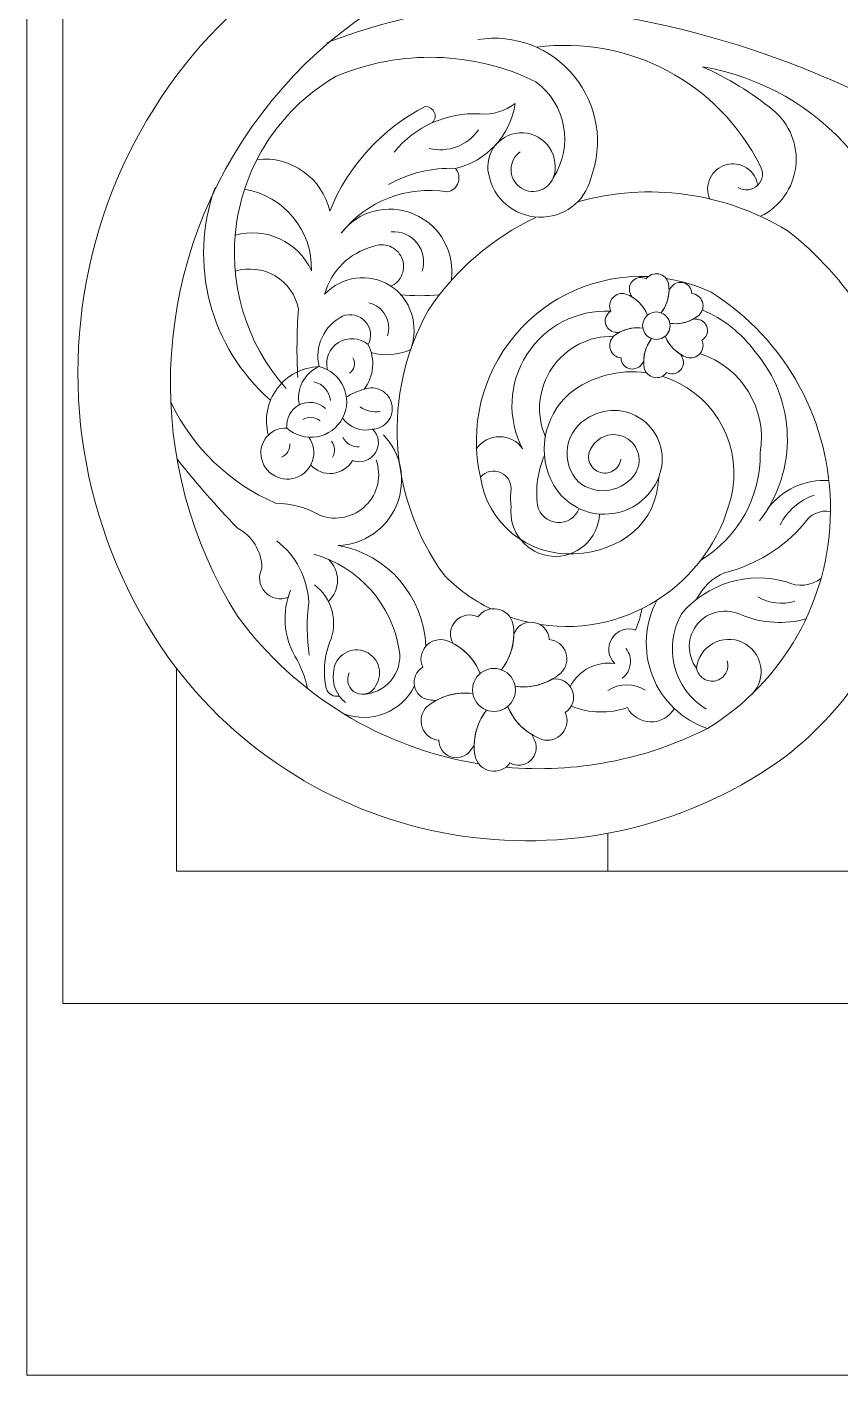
# Model space of a CAD drawing. Header units: millimetres. Extents: x 4874 to 5118, y 2699 to 2963.
# Drawn here: x 4873.8 to 4919.3, y 2841.1 to 2916.5 of the extents above; entities that cross this region are included whole.
import ezdxf

# ---------------------------------------------------------------- set-up
doc = ezdxf.new("R2010")
doc.units = ezdxf.units.MM
doc.header["$MEASUREMENT"] = 0
doc.layers.add('SITARA ALL', color=18, linetype='Continuous', true_color=0x000000)

msp = doc.modelspace()

# ---------------------------------------------------------------- linework, layer by layer
at = {"layer": 'SITARA ALL', "lineweight": 9}
for points, knots in [([(4873.813, 2963.139), (4873.813, 2963.139), (5117.813, 2963.139), (5117.813, 2963.139), (5117.813, 2963.139), (5117.813, 2841.139), (5117.813, 2841.139), (5117.813, 2841.139), (4873.813, 2841.139), (4873.813, 2841.139), (4873.813, 2841.139), (4873.813, 2963.139), (4873.813, 2963.139)], [0, 0, 0, 0, 0.25, 0.25, 0.25, 0.5, 0.5, 0.5, 0.75, 0.75, 0.75, 1, 1, 1, 1]), ([(5072.186, 2894.156), (5072.186, 2894.156), (5072.186, 2892.646), (5072.186, 2892.646), (5072.186, 2892.646), (5075.813, 2892.646), (5075.813, 2892.646), (5075.813, 2892.646), (5075.813, 2961.139), (5075.813, 2961.139), (5075.813, 2961.139), (4875.813, 2961.139), (4875.813, 2961.139), (4875.813, 2961.139), (4875.813, 2953.741), (4875.813, 2953.741), (4875.813, 2953.741), (4891.894, 2953.741), (4891.894, 2953.741)], [0, 0, 0, 0, 0.142857, 0.142857, 0.142857, 0.285714, 0.285714, 0.285714, 0.428571, 0.428571, 0.428571, 0.571429, 0.571429, 0.571429, 0.714286, 0.714286, 0.714286, 1, 1, 1, 1]), ([(4879.44, 2928.902), (4879.44, 2928.902), (4879.44, 2930.412), (4879.44, 2930.412), (4879.44, 2930.412), (4875.813, 2930.412), (4875.813, 2930.412), (4875.813, 2930.412), (4875.813, 2861.919), (4875.813, 2861.919), (4875.813, 2861.919), (5075.813, 2861.919), (5075.813, 2861.919), (5075.813, 2861.919), (5075.813, 2869.317), (5075.813, 2869.317), (5075.813, 2869.317), (5059.731, 2869.317), (5059.731, 2869.317)], [0, 0, 0, 0, 0.142857, 0.142857, 0.142857, 0.285714, 0.285714, 0.285714, 0.428571, 0.428571, 0.428571, 0.571429, 0.571429, 0.571429, 0.714286, 0.714286, 0.714286, 1, 1, 1, 1]), ([(5018.087, 2881.357), (5020.355, 2881.528), (5022.512, 2882.398), (5024.262, 2883.85), (5020.898, 2877.824), (5014.62, 2873.996), (5007.724, 2873.757), (4991.605, 2872.917), (4975.921, 2879.21), (4964.845, 2890.95), (4954.211, 2901.262), (4942.696, 2910.62), (4930.429, 2918.921), (4918.771, 2926.271), (4904.234, 2927.348), (4891.626, 2921.786), (4884.523, 2918.112), (4879.356, 2911.546), (4877.457, 2903.778), (4875.558, 2896.01), (4877.085, 2887.838), (4881.691, 2881.302), (4889.586, 2870.325), (4904.813, 2867.718), (4915.888, 2875.473), (4919.538, 2878.136), (4922.09, 2882.035), (4923.068, 2886.445)], [0, 0, 0, 0, 0.1, 0.1, 0.1, 0.2, 0.2, 0.2, 0.3, 0.3, 0.3, 0.4, 0.4, 0.4, 0.5, 0.5, 0.5, 0.6, 0.6, 0.6, 0.7, 0.7, 0.7, 0.8, 0.8, 0.8, 1, 1, 1, 1]), ([(4971.325, 2880.675), (4960.161, 2889.918), (4949.104, 2899.292), (4938.157, 2908.792), (4930.753, 2915.235), (4921.69, 2919.462), (4911.994, 2920.989), (4902.211, 2923.079), (4892.126, 2919.112), (4886.388, 2910.917), (4880.65, 2902.721), (4880.279, 2892.036), (4885.589, 2883.558), (4888.835, 2879.151), (4893.674, 2876.191), (4899.076, 2875.312)], [0, 0, 0, 0, 0.166667, 0.166667, 0.166667, 0.333333, 0.333333, 0.333333, 0.5, 0.5, 0.5, 0.666667, 0.666667, 0.666667, 1, 1, 1, 1]), ([(4928.839, 2907.782), (4921.745, 2912.976), (4913.46, 2916.297), (4904.741, 2917.438), (4899.946, 2918.034), (4895.08, 2917.409), (4890.59, 2915.621)], [0, 0, 0, 0, 0.333333, 0.333333, 0.333333, 1, 1, 1, 1]), ([(4903.245, 2908.074), (4903.443, 2908.635), (4903.366, 2909.257), (4903.036, 2909.751), (4902.706, 2910.246), (4902.166, 2910.556), (4901.572, 2910.588), (4900.978, 2910.62), (4900.404, 2910.37), (4900.023, 2909.914), (4899.641, 2909.458), (4899.496, 2908.852), (4899.633, 2908.274), (4899.884, 2906.914), (4901.051, 2905.916), (4902.433, 2905.879), (4903.815, 2905.842), (4905.014, 2906.7), (4905.337, 2908.044), (4906.075, 2909.974), (4905.724, 2912.151), (4904.418, 2913.752), (4903.112, 2915.353), (4901.071, 2916.137), (4899.032, 2915.801)], [0, 0, 0, 0, 0.111111, 0.111111, 0.111111, 0.222222, 0.222222, 0.222222, 0.333333, 0.333333, 0.333333, 0.444444, 0.444444, 0.444444, 0.555556, 0.555556, 0.555556, 0.666667, 0.666667, 0.666667, 0.777778, 0.777778, 0.777778, 1, 1, 1, 1]), ([(4913.592, 2907.528), (4913.944, 2907.315), (4914.396, 2907.372), (4914.684, 2907.666), (4914.972, 2907.96), (4915.03, 2908.397), (4914.809, 2908.744), (4912.487, 2913.4), (4907.469, 2916.064), (4902.312, 2915.373)], [0, 0, 0, 0, 0.25, 0.25, 0.25, 0.5, 0.5, 0.5, 1, 1, 1, 1]), ([(4901.395, 2909.528), (4901.082, 2909.303), (4900.892, 2908.943), (4900.884, 2908.558), (4900.876, 2908.172), (4901.048, 2907.807), (4901.352, 2907.569), (4901.655, 2907.331), (4902.053, 2907.249), (4902.426, 2907.349), (4902.798, 2907.449), (4903.101, 2907.716), (4903.245, 2908.074), (4904.383, 2909.842), (4903.961, 2912.186), (4902.276, 2913.442), (4898.771, 2915.154), (4894.7, 2915.268), (4891.107, 2913.751), (4888.135, 2912.033), (4886.097, 2909.067), (4885.556, 2905.678), (4885.016, 2902.289), (4886.017, 2898.852), (4888.307, 2896.296)], [0, 0, 0, 0, 0.111111, 0.111111, 0.111111, 0.222222, 0.222222, 0.222222, 0.333333, 0.333333, 0.333333, 0.444444, 0.444444, 0.444444, 0.555556, 0.555556, 0.555556, 0.666667, 0.666667, 0.666667, 0.777778, 0.777778, 0.777778, 1, 1, 1, 1]), ([(4914.837, 2905.921), (4915.924, 2906.454), (4916.665, 2907.503), (4916.804, 2908.705), (4916.944, 2909.907), (4916.471, 2911.091), (4915.535, 2911.858), (4914.336, 2912.835), (4913.012, 2913.648), (4911.598, 2914.276), (4918.262, 2913.167), (4923.168, 2907.42), (4923.232, 2900.665), (4923.321, 2900.479), (4923.331, 2900.265), (4923.258, 2900.072), (4923.186, 2899.878), (4923.037, 2899.723), (4922.848, 2899.641), (4922.659, 2899.559), (4922.444, 2899.558), (4922.254, 2899.638), (4922.064, 2899.717), (4921.914, 2899.872), (4921.84, 2900.065)], [0, 0, 0, 0, 0.111111, 0.111111, 0.111111, 0.222222, 0.222222, 0.222222, 0.333333, 0.333333, 0.333333, 0.444444, 0.444444, 0.444444, 0.555556, 0.555556, 0.555556, 0.666667, 0.666667, 0.666667, 0.777778, 0.777778, 0.777778, 1, 1, 1, 1]), ([(4896.495, 2911.16), (4896.642, 2911.318), (4896.68, 2911.549), (4896.59, 2911.745), (4896.5, 2911.941), (4896.304, 2912.063), (4896.089, 2912.055), (4893.661, 2910.813), (4891.765, 2908.737), (4890.747, 2906.208), (4890.325, 2908.071), (4888.571, 2909.318), (4886.673, 2909.1)], [0, 0, 0, 0, 0.2, 0.2, 0.2, 0.4, 0.4, 0.4, 0.6, 0.6, 0.6, 1, 1, 1, 1]), ([(4897.532, 2902.322), (4897.777, 2903.892), (4896.919, 2905.427), (4895.454, 2906.042), (4893.988, 2906.657), (4892.335, 2906.248), (4891.386, 2904.973), (4892.792, 2906.772), (4895.071, 2907.657), (4897.322, 2907.282), (4897.606, 2907.337), (4897.838, 2907.54), (4897.93, 2907.813), (4898.023, 2908.087), (4897.964, 2908.386), (4897.772, 2908.602), (4899.53, 2909.003), (4900.857, 2910.443), (4901.111, 2912.227), (4900.554, 2911.796), (4899.855, 2911.59), (4899.153, 2911.648), (4897.302, 2911.749), (4895.516, 2910.956), (4894.352, 2909.515)], [0, 0, 0, 0, 0.111111, 0.111111, 0.111111, 0.222222, 0.222222, 0.222222, 0.333333, 0.333333, 0.333333, 0.444444, 0.444444, 0.444444, 0.555556, 0.555556, 0.555556, 0.666667, 0.666667, 0.666667, 0.777778, 0.777778, 0.777778, 1, 1, 1, 1]), ([(4914.683, 2907.654), (4914.623, 2908.055), (4914.394, 2908.411), (4914.053, 2908.631), (4913.713, 2908.851), (4913.297, 2908.915), (4912.906, 2908.805), (4912.516, 2908.694), (4912.192, 2908.422), (4912.017, 2908.056), (4911.842, 2907.691), (4911.832, 2907.269), (4911.99, 2906.896)], [0, 0, 0, 0, 0.2, 0.2, 0.2, 0.4, 0.4, 0.4, 0.6, 0.6, 0.6, 1, 1, 1, 1]), ([(4920.606, 2900.433), (4919.461, 2902.231), (4918.016, 2903.819), (4916.332, 2905.127), (4912.812, 2907.263), (4908.567, 2907.844), (4904.602, 2906.731)], [0, 0, 0, 0, 0.333333, 0.333333, 0.333333, 1, 1, 1, 1]), ([(4885.977, 2907.439), (4888.186, 2907.068), (4889.783, 2905.122), (4889.722, 2902.883), (4888.981, 2904.507), (4887.168, 2905.348), (4885.451, 2904.861)], [0, 0, 0, 0, 0.333333, 0.333333, 0.333333, 1, 1, 1, 1]), ([(4902.262, 2905.856), (4899.82, 2904.701), (4897.739, 2902.903), (4896.242, 2900.653), (4893.663, 2895.984), (4893.994, 2890.254), (4897.098, 2885.917), (4897.862, 2885.12), (4898.759, 2884.462), (4899.749, 2883.973)], [0, 0, 0, 0, 0.25, 0.25, 0.25, 0.5, 0.5, 0.5, 1, 1, 1, 1]), ([(4895.92, 2902.863), (4896.09, 2903.399), (4895.982, 2903.985), (4895.631, 2904.424), (4895.28, 2904.864), (4894.737, 2905.1), (4894.177, 2905.052)], [0, 0, 0, 0, 0.333333, 0.333333, 0.333333, 1, 1, 1, 1]), ([(4894.13, 2901.997), (4894.429, 2902.125), (4894.665, 2902.366), (4894.785, 2902.667), (4894.906, 2902.969), (4894.901, 2903.305), (4894.771, 2903.603), (4894.642, 2903.901), (4894.399, 2904.134), (4894.096, 2904.252), (4893.793, 2904.37), (4893.457, 2904.363), (4893.161, 2904.231), (4891.849, 2903.885), (4890.821, 2902.869), (4890.461, 2901.561), (4891.404, 2902.576), (4892.932, 2902.783), (4894.111, 2902.057), (4895.29, 2901.33), (4895.757, 2899.782), (4895.276, 2898.484), (4894.587, 2898.153), (4893.799, 2898.089), (4893.065, 2898.303)], [0, 0, 0, 0, 0.111111, 0.111111, 0.111111, 0.222222, 0.222222, 0.222222, 0.333333, 0.333333, 0.333333, 0.444444, 0.444444, 0.444444, 0.555556, 0.555556, 0.555556, 0.666667, 0.666667, 0.666667, 0.777778, 0.777778, 0.777778, 1, 1, 1, 1]), ([(4885.456, 2902.848), (4886.204, 2903.084), (4887.018, 2902.989), (4887.692, 2902.589), (4888.366, 2902.188), (4888.839, 2901.514), (4888.989, 2900.745), (4888.901, 2899.466), (4888.89, 2898.184), (4888.954, 2896.904)], [0, 0, 0, 0, 0.25, 0.25, 0.25, 0.5, 0.5, 0.5, 1, 1, 1, 1]), ([(4908.557, 2902.55), (4905.691, 2902.677), (4902.928, 2901.46), (4901.088, 2899.258), (4899.248, 2897.056), (4898.536, 2894.141), (4899.17, 2891.342)], [0, 0, 0, 0, 0.333333, 0.333333, 0.333333, 1, 1, 1, 1]), ([(4906.622, 2899.212), (4906.42, 2899.023), (4906.348, 2898.734), (4906.438, 2898.473), (4906.528, 2898.211), (4906.759, 2898.028), (4907.034, 2898.004), (4907.038, 2897.735), (4907.212, 2897.498), (4907.467, 2897.414), (4907.723, 2897.33), (4907.999, 2897.412), (4908.162, 2897.625), (4908.212, 2897.687), (4908.258, 2897.752), (4908.301, 2897.819), (4908.306, 2898.278), (4908.462, 2898.723), (4908.745, 2899.085), (4908.382, 2898.62), (4908.231, 2898.023), (4908.331, 2897.441), (4908.393, 2897.172), (4908.608, 2896.965), (4908.879, 2896.912), (4909.15, 2896.859), (4909.424, 2896.967), (4909.583, 2897.193), (4909.818, 2897.063), (4910.109, 2897.095), (4910.31, 2897.274), (4910.51, 2897.453), (4910.578, 2897.733), (4910.475, 2897.981), (4910.446, 2898.055), (4910.413, 2898.128), (4910.377, 2898.198), (4909.981, 2898.433), (4909.674, 2898.79), (4909.502, 2899.216), (4909.723, 2898.669), (4910.165, 2898.24), (4910.719, 2898.035), (4910.983, 2897.955), (4911.27, 2898.037), (4911.451, 2898.245), (4911.632, 2898.454), (4911.676, 2898.745), (4911.559, 2898.996), (4911.79, 2899.134), (4911.908, 2899.403), (4911.853, 2899.666), (4911.798, 2899.929), (4911.589, 2900.128), (4911.322, 2900.162), (4911.244, 2900.174), (4911.165, 2900.182), (4911.086, 2900.186), (4910.685, 2899.961), (4910.222, 2899.873), (4909.767, 2899.937), (4910.352, 2899.855), (4910.943, 2900.023), (4911.398, 2900.4), (4911.6, 2900.589), (4911.672, 2900.878), (4911.582, 2901.139), (4911.492, 2901.401), (4911.261, 2901.584), (4910.986, 2901.608), (4910.982, 2901.877), (4910.808, 2902.114), (4910.553, 2902.198), (4910.297, 2902.282), (4910.021, 2902.2), (4909.858, 2901.987), (4909.808, 2901.925), (4909.762, 2901.86), (4909.719, 2901.793), (4909.714, 2901.334), (4909.558, 2900.889), (4909.275, 2900.527), (4909.638, 2900.992), (4909.789, 2901.589), (4909.689, 2902.171), (4909.627, 2902.44), (4909.412, 2902.647), (4909.141, 2902.7), (4908.87, 2902.753), (4908.596, 2902.645), (4908.437, 2902.419), (4908.202, 2902.549), (4907.911, 2902.517), (4907.71, 2902.338), (4907.51, 2902.159), (4907.442, 2901.879), (4907.545, 2901.631), (4907.574, 2901.556), (4907.607, 2901.484), (4907.643, 2901.414), (4908.039, 2901.179), (4908.346, 2900.822), (4908.518, 2900.396), (4908.297, 2900.943), (4907.855, 2901.372), (4907.301, 2901.577), (4907.037, 2901.657), (4906.75, 2901.575), (4906.569, 2901.367), (4906.388, 2901.158), (4906.344, 2900.867), (4906.461, 2900.616), (4904.575, 2900.708), (4902.784, 2899.782), (4901.767, 2898.19), (4900.751, 2896.599), (4900.655, 2894.602), (4901.532, 2892.929), (4901.237, 2893.35), (4900.756, 2893.601), (4900.242, 2893.601), (4899.728, 2893.601), (4899.25, 2893.353), (4898.955, 2892.932)], [0, 0, 0, 0, 0.02381, 0.02381, 0.02381, 0.047619, 0.047619, 0.047619, 0.071429, 0.071429, 0.071429, 0.095238, 0.095238, 0.095238, 0.119048, 0.119048, 0.119048, 0.142857, 0.142857, 0.142857, 0.166667, 0.166667, 0.166667, 0.190476, 0.190476, 0.190476, 0.214286, 0.214286, 0.214286, 0.238095, 0.238095, 0.238095, 0.261905, 0.261905, 0.261905, 0.285714, 0.285714, 0.285714, 0.309524, 0.309524, 0.309524, 0.333333, 0.333333, 0.333333, 0.357143, 0.357143, 0.357143, 0.380952, 0.380952, 0.380952, 0.404762, 0.404762, 0.404762, 0.428571, 0.428571, 0.428571, 0.452381, 0.452381, 0.452381, 0.47619, 0.47619, 0.47619, 0.5, 0.5, 0.5, 0.52381, 0.52381, 0.52381, 0.547619, 0.547619, 0.547619, 0.571429, 0.571429, 0.571429, 0.595238, 0.595238, 0.595238, 0.619048, 0.619048, 0.619048, 0.642857, 0.642857, 0.642857, 0.666667, 0.666667, 0.666667, 0.690476, 0.690476, 0.690476, 0.714286, 0.714286, 0.714286, 0.738095, 0.738095, 0.738095, 0.761905, 0.761905, 0.761905, 0.785714, 0.785714, 0.785714, 0.809524, 0.809524, 0.809524, 0.833333, 0.833333, 0.833333, 0.857143, 0.857143, 0.857143, 0.880952, 0.880952, 0.880952, 0.904762, 0.904762, 0.904762, 0.928571, 0.928571, 0.928571, 0.952381, 0.952381, 0.952381, 1, 1, 1, 1]), ([(4900.594, 2875.122), (4904.478, 2874.778), (4908.38, 2875.526), (4911.861, 2877.283), (4916.108, 2879.87), (4918.714, 2884.47), (4918.749, 2889.443), (4918.784, 2894.415), (4916.284, 2899.027), (4912.074, 2901.674), (4911.276, 2902.052), (4910.428, 2902.313), (4909.556, 2902.449)], [0, 0, 0, 0, 0.2, 0.2, 0.2, 0.4, 0.4, 0.4, 0.6, 0.6, 0.6, 1, 1, 1, 1]), ([(4893.975, 2899.242), (4894.098, 2899.625), (4894.053, 2900.043), (4893.853, 2900.393), (4893.653, 2900.742), (4893.317, 2900.991), (4892.924, 2901.079)], [0, 0, 0, 0, 0.333333, 0.333333, 0.333333, 1, 1, 1, 1]), ([(4892.894, 2898.748), (4893.117, 2899.172), (4893.051, 2899.69), (4892.729, 2900.044), (4892.407, 2900.398), (4891.907, 2900.516), (4891.465, 2900.333), (4890.421, 2899.817), (4889.876, 2898.647), (4890.153, 2897.516), (4889.223, 2897.491), (4888.356, 2897.04), (4887.802, 2896.292), (4887.248, 2895.545), (4887.067, 2894.591), (4887.314, 2893.693)], [0, 0, 0, 0, 0.166667, 0.166667, 0.166667, 0.333333, 0.333333, 0.333333, 0.5, 0.5, 0.5, 0.666667, 0.666667, 0.666667, 1, 1, 1, 1]), ([(4902.801, 2893.6), (4902.265, 2894.862), (4902.406, 2896.31), (4903.176, 2897.444), (4903.946, 2898.579), (4905.252, 2899.244), (4906.622, 2899.212), (4907.076, 2899.589), (4907.669, 2899.757), (4908.253, 2899.675), (4907.798, 2899.739), (4907.335, 2899.651), (4906.934, 2899.426), (4906.855, 2899.43), (4906.776, 2899.438), (4906.698, 2899.45), (4906.432, 2899.484), (4906.217, 2899.683), (4906.163, 2899.945), (4906.108, 2900.207), (4906.231, 2900.479), (4906.461, 2900.616)], [0, 0, 0, 0, 0.125, 0.125, 0.125, 0.25, 0.25, 0.25, 0.375, 0.375, 0.375, 0.5, 0.5, 0.5, 0.625, 0.625, 0.625, 0.75, 0.75, 0.75, 1, 1, 1, 1]), ([(4908.242, 2899.806), (4908.242, 2899.532), (4908.388, 2899.278), (4908.626, 2899.141), (4908.864, 2899.004), (4909.156, 2899.004), (4909.394, 2899.141), (4909.632, 2899.278), (4909.778, 2899.532), (4909.778, 2899.806), (4909.778, 2900.08), (4909.632, 2900.334), (4909.394, 2900.471), (4909.156, 2900.608), (4908.864, 2900.608), (4908.626, 2900.471), (4908.388, 2900.334), (4908.242, 2900.08), (4908.242, 2899.806)], [0, 0, 0, 0, 0.166667, 0.166667, 0.166667, 0.333333, 0.333333, 0.333333, 0.5, 0.5, 0.5, 0.666667, 0.666667, 0.666667, 0.833333, 0.833333, 0.833333, 1, 1, 1, 1]), ([(4914.782, 2888.904), (4916.946, 2891.721), (4916.84, 2895.665), (4914.524, 2898.359), (4913.772, 2899.386), (4912.756, 2900.191), (4911.584, 2900.687)], [0, 0, 0, 0, 0.333333, 0.333333, 0.333333, 1, 1, 1, 1]), ([(4889.686, 2892.027), (4889.994, 2891.678), (4890.452, 2891.501), (4890.914, 2891.55), (4891.377, 2891.6), (4891.785, 2891.868), (4892.011, 2892.275), (4892.485, 2892.089), (4893.024, 2892.267), (4893.295, 2892.698), (4893.566, 2893.129), (4893.518, 2893.668), (4893.145, 2894.014), (4893.483, 2894.032), (4893.796, 2894.197), (4894.003, 2894.465), (4894.209, 2894.733), (4894.288, 2895.077), (4894.218, 2895.408), (4894.148, 2895.739), (4893.937, 2896.023), (4893.64, 2896.185), (4893.342, 2896.347), (4892.991, 2896.372), (4892.675, 2896.251), (4893.216, 2896.975), (4893.301, 2897.942), (4892.894, 2898.748), (4892.427, 2899.145), (4891.756, 2899.193), (4891.237, 2898.868), (4890.718, 2898.543), (4890.465, 2897.936), (4890.618, 2897.342)], [0, 0, 0, 0, 0.083333, 0.083333, 0.083333, 0.166667, 0.166667, 0.166667, 0.25, 0.25, 0.25, 0.333333, 0.333333, 0.333333, 0.416667, 0.416667, 0.416667, 0.5, 0.5, 0.5, 0.583333, 0.583333, 0.583333, 0.666667, 0.666667, 0.666667, 0.75, 0.75, 0.75, 0.833333, 0.833333, 0.833333, 1, 1, 1, 1]), ([(4891.841, 2897.145), (4891.983, 2897.232), (4892.083, 2897.372), (4892.119, 2897.533), (4892.156, 2897.695), (4892.126, 2897.864), (4892.035, 2898.003)], [0, 0, 0, 0, 0.333333, 0.333333, 0.333333, 1, 1, 1, 1]), ([(4911.488, 2886.693), (4913.588, 2887.964), (4914.856, 2890.251), (4914.821, 2892.705), (4915.228, 2895.134), (4913.795, 2897.491), (4911.45, 2898.243)], [0, 0, 0, 0, 0.333333, 0.333333, 0.333333, 1, 1, 1, 1]), ([(4888.346, 2894.082), (4888.806, 2893.667), (4889.432, 2893.487), (4890.042, 2893.596), (4890.652, 2893.704), (4891.175, 2894.085), (4891.463, 2894.634), (4891.751, 2895.183), (4891.77, 2895.834), (4891.512, 2896.397), (4891.255, 2896.961), (4890.756, 2897.373), (4890.153, 2897.516), (4889.316, 2897.164), (4888.849, 2896.266), (4889.046, 2895.379)], [0, 0, 0, 0, 0.166667, 0.166667, 0.166667, 0.333333, 0.333333, 0.333333, 0.5, 0.5, 0.5, 0.666667, 0.666667, 0.666667, 1, 1, 1, 1]), ([(4908.455, 2897.175), (4906.92, 2897.391), (4905.365, 2896.973), (4904.147, 2896.016), (4902.68, 2894.721), (4902.315, 2892.581), (4903.272, 2890.875), (4903.911, 2889.797), (4905.109, 2889.177), (4906.359, 2889.279), (4907.608, 2889.381), (4908.684, 2890.17), (4909.14, 2891.338), (4909.575, 2892.414), (4909.276, 2893.647), (4908.397, 2894.405), (4907.519, 2895.163), (4906.28, 2895.293), (4905.279, 2894.705), (4904.623, 2894.38), (4904.163, 2893.76), (4904.043, 2893.037), (4903.922, 2892.315), (4904.153, 2891.583), (4904.668, 2891.062), (4905.6, 2890.316), (4906.958, 2890.456), (4907.715, 2891.38), (4907.972, 2891.687), (4908.088, 2892.088), (4908.034, 2892.485), (4907.98, 2892.882), (4907.763, 2893.237), (4907.433, 2893.464), (4907.104, 2893.691), (4906.693, 2893.769), (4906.303, 2893.679), (4905.913, 2893.588), (4905.58, 2893.339), (4905.384, 2892.99), (4905.226, 2892.763), (4905.179, 2892.476), (4905.259, 2892.21), (4905.338, 2891.945), (4905.533, 2891.731), (4905.79, 2891.629), (4906.048, 2891.526), (4906.338, 2891.547), (4906.578, 2891.685), (4906.818, 2891.823), (4906.982, 2892.062), (4907.022, 2892.336)], [0, 0, 0, 0, 0.055556, 0.055556, 0.055556, 0.111111, 0.111111, 0.111111, 0.166667, 0.166667, 0.166667, 0.222222, 0.222222, 0.222222, 0.277778, 0.277778, 0.277778, 0.333333, 0.333333, 0.333333, 0.388889, 0.388889, 0.388889, 0.444444, 0.444444, 0.444444, 0.5, 0.5, 0.5, 0.555556, 0.555556, 0.555556, 0.611111, 0.611111, 0.611111, 0.666667, 0.666667, 0.666667, 0.722222, 0.722222, 0.722222, 0.777778, 0.777778, 0.777778, 0.833333, 0.833333, 0.833333, 0.888889, 0.888889, 0.888889, 1, 1, 1, 1]), ([(4902.522, 2883.098), (4907.568, 2882.329), (4912.32, 2885.671), (4913.289, 2890.684), (4913.711, 2893.473), (4912.033, 2896.149), (4909.338, 2896.978)], [0, 0, 0, 0, 0.333333, 0.333333, 0.333333, 1, 1, 1, 1]), ([(4881.871, 2895.504), (4883.078, 2892.984), (4885.155, 2890.988), (4887.72, 2889.881), (4888.601, 2889.877), (4889.465, 2889.64), (4890.225, 2889.194), (4891.112, 2888.872), (4892.106, 2889.095), (4892.772, 2889.764), (4893.438, 2890.433), (4893.661, 2891.414), (4893.335, 2892.301)], [0, 0, 0, 0, 0.2, 0.2, 0.2, 0.4, 0.4, 0.4, 0.6, 0.6, 0.6, 1, 1, 1, 1]), ([(4890.506, 2895.183), (4890.105, 2895.544), (4889.522, 2895.62), (4889.042, 2895.373), (4888.562, 2895.126), (4888.284, 2894.619), (4888.346, 2894.082), (4887.963, 2894.101), (4887.589, 2893.96), (4887.313, 2893.693), (4887.038, 2893.425), (4886.885, 2893.058), (4886.892, 2892.674), (4886.904, 2892.204), (4887.137, 2891.768), (4887.522, 2891.498), (4887.907, 2891.228), (4888.393, 2891.156), (4888.839, 2891.305), (4889.284, 2891.453), (4889.633, 2891.805), (4889.779, 2892.251), (4889.924, 2892.698), (4889.851, 2893.184), (4889.578, 2893.567)], [0, 0, 0, 0, 0.111111, 0.111111, 0.111111, 0.222222, 0.222222, 0.222222, 0.333333, 0.333333, 0.333333, 0.444444, 0.444444, 0.444444, 0.555556, 0.555556, 0.555556, 0.666667, 0.666667, 0.666667, 0.777778, 0.777778, 0.777778, 1, 1, 1, 1]), ([(4896.116, 2881.885), (4896.01, 2884.681), (4893.976, 2887.025), (4891.221, 2887.517), (4892.667, 2887.567), (4893.948, 2888.462), (4894.49, 2889.803), (4895.033, 2891.144), (4894.752, 2892.662), (4893.748, 2893.703)], [0, 0, 0, 0, 0.25, 0.25, 0.25, 0.5, 0.5, 0.5, 1, 1, 1, 1]), ([(4882.227, 2892.329), (4883.278, 2890.999), (4884.394, 2889.723), (4885.571, 2888.503), (4886.406, 2888.061), (4886.936, 2887.2), (4886.956, 2886.256), (4886.724, 2885.821), (4886.79, 2885.288), (4887.122, 2884.923), (4887.453, 2884.559), (4887.967, 2884.438), (4888.422, 2884.628)], [0, 0, 0, 0, 0.2, 0.2, 0.2, 0.4, 0.4, 0.4, 0.6, 0.6, 0.6, 1, 1, 1, 1]), ([(4902.757, 2892.558), (4902.38, 2891.675), (4902.241, 2890.708), (4902.356, 2889.754), (4902.477, 2889.229), (4902.927, 2888.845), (4903.465, 2888.809), (4904.002, 2888.773), (4904.494, 2889.077), (4904.685, 2889.581)], [0, 0, 0, 0, 0.25, 0.25, 0.25, 0.5, 0.5, 0.5, 1, 1, 1, 1]), ([(4900.873, 2890.521), (4900.955, 2890.959), (4900.73, 2891.397), (4900.328, 2891.586), (4899.925, 2891.776), (4899.456, 2891.684), (4899.17, 2891.342), (4899.554, 2888.767), (4901.836, 2886.909), (4904.436, 2887.053), (4907.035, 2887.198), (4909.044, 2888.736), (4909.14, 2891.338)], [0, 0, 0, 0, 0.2, 0.2, 0.2, 0.4, 0.4, 0.4, 0.6, 0.6, 0.6, 1, 1, 1, 1]), ([(4900.891, 2890.67), (4900.846, 2890.347), (4900.847, 2890.019), (4900.893, 2889.697), (4900.81, 2889.027), (4901.004, 2888.352), (4901.429, 2887.828), (4901.855, 2887.303), (4902.472, 2886.975), (4903.144, 2886.918), (4903.817, 2886.861), (4904.484, 2887.08), (4904.992, 2887.525), (4905.499, 2887.97), (4905.804, 2888.599), (4905.836, 2889.273)], [0, 0, 0, 0, 0.166667, 0.166667, 0.166667, 0.333333, 0.333333, 0.333333, 0.5, 0.5, 0.5, 0.666667, 0.666667, 0.666667, 1, 1, 1, 1]), ([(4918.762, 2889.419), (4918.174, 2889.526), (4917.583, 2889.256), (4917.28, 2888.741), (4916.117, 2887.386), (4914.561, 2886.425), (4912.828, 2885.992), (4912.146, 2885.702), (4911.59, 2885.177), (4911.263, 2884.512)], [0, 0, 0, 0, 0.25, 0.25, 0.25, 0.5, 0.5, 0.5, 1, 1, 1, 1]), ([(4889.596, 2881.383), (4889.455, 2882.364), (4889.446, 2883.361), (4889.569, 2884.345), (4889.506, 2885.695), (4888.854, 2886.949), (4887.783, 2887.774)], [0, 0, 0, 0, 0.333333, 0.333333, 0.333333, 1, 1, 1, 1]), ([(4892.536, 2879.202), (4893.158, 2879.201), (4893.749, 2879.474), (4894.153, 2879.947), (4894.557, 2880.421), (4894.734, 2881.044), (4894.636, 2881.659), (4894.225, 2884.228), (4892.366, 2886.325), (4889.864, 2887.036)], [0, 0, 0, 0, 0.25, 0.25, 0.25, 0.5, 0.5, 0.5, 1, 1, 1, 1]), ([(4890.669, 2884.39), (4890.994, 2884.697), (4891.178, 2885.124), (4891.178, 2885.571), (4891.178, 2886.018), (4890.995, 2886.444), (4890.669, 2886.75)], [0, 0, 0, 0, 0.333333, 0.333333, 0.333333, 1, 1, 1, 1]), ([(4911.803, 2878.366), (4909.972, 2879.475), (4909.361, 2881.846), (4910.423, 2883.706), (4911.857, 2885.399), (4914.152, 2886.096), (4916.286, 2885.487), (4916.92, 2885.178), (4917.673, 2885.253), (4918.233, 2885.681)], [0, 0, 0, 0, 0.25, 0.25, 0.25, 0.5, 0.5, 0.5, 1, 1, 1, 1]), ([(4891.281, 2879.101), (4890.967, 2879.029), (4890.649, 2879.208), (4890.547, 2879.514), (4890.363, 2880.373), (4890.43, 2881.268), (4890.739, 2882.091), (4891.234, 2883.237), (4890.884, 2884.572), (4889.888, 2885.325)], [0, 0, 0, 0, 0.25, 0.25, 0.25, 0.5, 0.5, 0.5, 1, 1, 1, 1]), ([(4889.503, 2879.518), (4889.364, 2880.156), (4889.127, 2880.768), (4888.799, 2881.333), (4888.156, 2882.457), (4888.067, 2883.816), (4888.558, 2885.014)], [0, 0, 0, 0, 0.333333, 0.333333, 0.333333, 1, 1, 1, 1]), ([(4909.056, 2884.471), (4908.346, 2883.163), (4908.249, 2881.608), (4908.792, 2880.222), (4909.334, 2878.835), (4910.452, 2877.762), (4911.861, 2877.283)], [0, 0, 0, 0, 0.333333, 0.333333, 0.333333, 1, 1, 1, 1]), ([(4897.794, 2881.955), (4898.411, 2881.589), (4898.891, 2881.03), (4899.16, 2880.364), (4898.814, 2881.22), (4898.125, 2881.889), (4897.259, 2882.209), (4896.847, 2882.335), (4896.399, 2882.207), (4896.115, 2881.881), (4895.832, 2881.555), (4895.764, 2881.1), (4895.946, 2880.709), (4895.586, 2880.493), (4895.402, 2880.073), (4895.487, 2879.662), (4895.573, 2879.25), (4895.899, 2878.94), (4896.316, 2878.886), (4896.439, 2878.867), (4896.562, 2878.855), (4896.686, 2878.849), (4897.312, 2879.201), (4898.036, 2879.337), (4898.747, 2879.238), (4897.833, 2879.366), (4896.908, 2879.103), (4896.198, 2878.514), (4895.883, 2878.22), (4895.77, 2877.767), (4895.91, 2877.359), (4896.051, 2876.951), (4896.411, 2876.664), (4896.841, 2876.627), (4896.848, 2876.207), (4897.12, 2875.837), (4897.519, 2875.705), (4897.917, 2875.574), (4898.35, 2875.701), (4898.605, 2876.035), (4898.682, 2876.132), (4898.755, 2876.233), (4898.821, 2876.337), (4898.83, 2877.055), (4899.074, 2877.75), (4899.515, 2878.316), (4898.947, 2877.589), (4898.712, 2876.657), (4898.868, 2875.747), (4898.965, 2875.327), (4899.301, 2875.003), (4899.724, 2874.921), (4900.148, 2874.838), (4900.576, 2875.007), (4900.824, 2875.36), (4901.191, 2875.156), (4901.647, 2875.207), (4901.96, 2875.486), (4902.274, 2875.766), (4902.379, 2876.204), (4902.218, 2876.592), (4902.173, 2876.707), (4902.122, 2876.821), (4902.064, 2876.931), (4901.447, 2877.297), (4900.967, 2877.856), (4900.698, 2878.521), (4901.044, 2877.666), (4901.733, 2876.996), (4902.599, 2876.676), (4903.011, 2876.55), (4903.46, 2876.678), (4903.743, 2877.004), (4904.026, 2877.33), (4904.094, 2877.785), (4903.912, 2878.176), (4904.326, 2878.445), (4904.489, 2878.972), (4904.298, 2879.427), (4904.107, 2879.882), (4903.654, 2880.143), (4903.172, 2880.036), (4902.547, 2879.684), (4901.822, 2879.548), (4901.112, 2879.647), (4902.025, 2879.519), (4902.95, 2879.782), (4903.66, 2880.371), (4903.975, 2880.666), (4904.088, 2881.118), (4903.948, 2881.526), (4903.807, 2881.934), (4903.447, 2882.221), (4903.017, 2882.259), (4902.992, 2882.752), (4902.617, 2883.156), (4902.127, 2883.218), (4901.637, 2883.28), (4901.185, 2883.019), (4901.037, 2882.548), (4901.029, 2881.83), (4900.785, 2881.135), (4900.343, 2880.569), (4900.911, 2881.296), (4901.146, 2882.228), (4900.99, 2883.138), (4900.893, 2883.558), (4900.558, 2883.882), (4900.134, 2883.965), (4899.71, 2884.047), (4899.282, 2883.878), (4899.034, 2883.525), (4898.612, 2883.731), (4898.104, 2883.636), (4897.785, 2883.291), (4897.465, 2882.946), (4897.402, 2882.445), (4897.64, 2882.04)], [0, 0, 0, 0, 0.025, 0.025, 0.025, 0.05, 0.05, 0.05, 0.075, 0.075, 0.075, 0.1, 0.1, 0.1, 0.125, 0.125, 0.125, 0.15, 0.15, 0.15, 0.175, 0.175, 0.175, 0.2, 0.2, 0.2, 0.225, 0.225, 0.225, 0.25, 0.25, 0.25, 0.275, 0.275, 0.275, 0.3, 0.3, 0.3, 0.325, 0.325, 0.325, 0.35, 0.35, 0.35, 0.375, 0.375, 0.375, 0.4, 0.4, 0.4, 0.425, 0.425, 0.425, 0.45, 0.45, 0.45, 0.475, 0.475, 0.475, 0.5, 0.5, 0.5, 0.525, 0.525, 0.525, 0.55, 0.55, 0.55, 0.575, 0.575, 0.575, 0.6, 0.6, 0.6, 0.625, 0.625, 0.625, 0.65, 0.65, 0.65, 0.675, 0.675, 0.675, 0.7, 0.7, 0.7, 0.725, 0.725, 0.725, 0.75, 0.75, 0.75, 0.775, 0.775, 0.775, 0.8, 0.8, 0.8, 0.825, 0.825, 0.825, 0.85, 0.85, 0.85, 0.875, 0.875, 0.875, 0.9, 0.9, 0.9, 0.925, 0.925, 0.925, 0.95, 0.95, 0.95, 1, 1, 1, 1]), ([(4908.218, 2883.997), (4908.132, 2883.585), (4908.009, 2883.181), (4907.85, 2882.792), (4907.347, 2882.963), (4906.792, 2882.762), (4906.517, 2882.308), (4906.241, 2881.853), (4906.298, 2881.288), (4906.683, 2880.922), (4905.661, 2881.061), (4904.662, 2880.545), (4904.186, 2879.63)], [0, 0, 0, 0, 0.2, 0.2, 0.2, 0.4, 0.4, 0.4, 0.6, 0.6, 0.6, 1, 1, 1, 1]), ([(4912.975, 2881.062), (4913.043, 2880.83), (4913.013, 2880.581), (4912.891, 2880.372), (4912.77, 2880.163), (4912.568, 2880.012), (4912.333, 2879.956), (4912.098, 2879.9), (4911.85, 2879.942), (4911.647, 2880.074), (4911.445, 2880.205), (4911.304, 2880.415), (4911.26, 2880.653), (4910.697, 2881.394), (4910.72, 2882.427), (4911.317, 2883.142), (4911.914, 2883.857), (4912.969, 2884.042), (4913.8, 2883.621), (4914.941, 2883.162), (4916.2, 2883.09), (4917.387, 2883.414)], [0, 0, 0, 0, 0.125, 0.125, 0.125, 0.25, 0.25, 0.25, 0.375, 0.375, 0.375, 0.5, 0.5, 0.5, 0.625, 0.625, 0.625, 0.75, 0.75, 0.75, 1, 1, 1, 1]), ([(4914.365, 2879.209), (4914.769, 2879.632), (4914.945, 2880.223), (4914.836, 2880.798), (4914.728, 2881.372), (4914.353, 2881.857), (4913.822, 2882.103), (4913.292, 2882.349), (4912.675, 2882.323), (4912.167, 2882.035), (4911.658, 2881.746), (4911.321, 2881.234), (4911.26, 2880.653)], [0, 0, 0, 0, 0.2, 0.2, 0.2, 0.4, 0.4, 0.4, 0.6, 0.6, 0.6, 1, 1, 1, 1]), ([(4891.834, 2880.391), (4891.735, 2880.192), (4891.721, 2879.963), (4891.794, 2879.753), (4891.867, 2879.544), (4892.02, 2879.374), (4892.22, 2879.28), (4892.421, 2879.185), (4892.651, 2879.176), (4892.858, 2879.254), (4893.066, 2879.331), (4893.233, 2879.488), (4893.322, 2879.691), (4893.544, 2880.032), (4893.591, 2880.457), (4893.45, 2880.839), (4893.309, 2881.22), (4892.999, 2881.511), (4892.609, 2881.626), (4892.22, 2881.741), (4891.798, 2881.665), (4891.473, 2881.421), (4891.148, 2881.177), (4890.957, 2880.797), (4890.958, 2880.391), (4890.875, 2879.765), (4891.125, 2879.141), (4891.618, 2878.747)], [0, 0, 0, 0, 0.1, 0.1, 0.1, 0.2, 0.2, 0.2, 0.3, 0.3, 0.3, 0.4, 0.4, 0.4, 0.5, 0.5, 0.5, 0.6, 0.6, 0.6, 0.7, 0.7, 0.7, 0.8, 0.8, 0.8, 1, 1, 1, 1]), ([(4907.099, 2880.095), (4907.351, 2880.286), (4907.515, 2880.571), (4907.553, 2880.885), (4907.592, 2881.198), (4907.502, 2881.513), (4907.303, 2881.758)], [0, 0, 0, 0, 0.333333, 0.333333, 0.333333, 1, 1, 1, 1]), ([(5057.586, 2869.317), (5057.586, 2869.317), (4882.172, 2869.317), (4882.172, 2869.317), (4882.172, 2869.317), (4882.172, 2880.655), (4882.172, 2880.655)], [0, 0, 0, 0, 0.333333, 0.333333, 0.333333, 1, 1, 1, 1]), ([(4898.729, 2879.443), (4898.729, 2879.014), (4898.958, 2878.618), (4899.329, 2878.403), (4899.7, 2878.189), (4900.158, 2878.189), (4900.529, 2878.403), (4900.901, 2878.618), (4901.129, 2879.014), (4901.129, 2879.443), (4901.129, 2879.871), (4900.901, 2880.268), (4900.529, 2880.482), (4900.158, 2880.696), (4899.7, 2880.696), (4899.329, 2880.482), (4898.958, 2880.268), (4898.729, 2879.871), (4898.729, 2879.443)], [0, 0, 0, 0, 0.166667, 0.166667, 0.166667, 0.333333, 0.333333, 0.333333, 0.5, 0.5, 0.5, 0.666667, 0.666667, 0.666667, 0.833333, 0.833333, 0.833333, 1, 1, 1, 1]), ([(4904.26, 2878.526), (4905.262, 2878.132), (4906.37, 2878.106), (4907.388, 2878.455), (4907.646, 2877.974), (4908.143, 2877.669), (4908.689, 2877.659), (4909.234, 2877.648), (4909.74, 2877.928), (4910.015, 2878.399)], [0, 0, 0, 0, 0.25, 0.25, 0.25, 0.5, 0.5, 0.5, 1, 1, 1, 1])]:
    msp.add_open_spline(points, degree=3, knots=knots, dxfattribs=at)
for points in [[(4896.311, 2909.709), (4897.355, 2909.467), (4898.441, 2909.877), (4899.064, 2910.749)], [(4897.772, 2908.602), (4896.466, 2908.649), (4895.173, 2908.339), (4894.031, 2907.703)], [(4884.33, 2907.526), (4882.814, 2903.302), (4884.045, 2898.586), (4887.435, 2895.646)], [(4894.684, 2901.538), (4895.413, 2901.468), (4896.147, 2901.467), (4896.877, 2901.535)], [(4890.788, 2895.617), (4890.74, 2896.137), (4890.358, 2896.564), (4889.846, 2896.669)], [(4892.675, 2896.251), (4892.321, 2896.162), (4891.985, 2896.017), (4891.678, 2895.821)], [(4892.451, 2895.263), (4892.771, 2895.032), (4893.171, 2894.942), (4893.559, 2895.014)], [(4890.206, 2894.482), (4889.936, 2894.719), (4889.543, 2894.752), (4889.236, 2894.565)], [(4891.463, 2894.634), (4891.849, 2894.109), (4892.511, 2893.865), (4893.145, 2894.014)], [(4891.481, 2893.569), (4891.645, 2893.218), (4892.01, 2893.008), (4892.396, 2893.043)], [(4888.045, 2892.461), (4888.353, 2892.575), (4888.547, 2892.881), (4888.516, 2893.209)], [(4890.899, 2892.461), (4891.065, 2892.74), (4891.043, 2893.092), (4890.844, 2893.347)], [(4918.673, 2891.144), (4917.326, 2891.243), (4916.024, 2890.642), (4915.228, 2889.551)], [(4917.843, 2890.335), (4917.011, 2890.048), (4916.324, 2889.449), (4915.926, 2888.664)], [(4914.691, 2884.646), (4915.31, 2884.277), (4916.057, 2884.188), (4916.745, 2884.403)], [(4900.819, 2883.523), (4901.153, 2883.406), (4901.493, 2883.308), (4901.838, 2883.229)], [(4891.524, 2878.112), (4893.048, 2877.533), (4894.761, 2878.204), (4895.483, 2879.666)], [(4908.393, 2879.431), (4907.753, 2879.841), (4906.931, 2879.831), (4906.303, 2879.404)], [(4906.291, 2869.317), (4906.291, 2869.317), (4906.291, 2871.44), (4906.291, 2871.44)]]:
    msp.add_open_spline(points, degree=3, dxfattribs=at)

doc.saveas('drawing.dxf')
